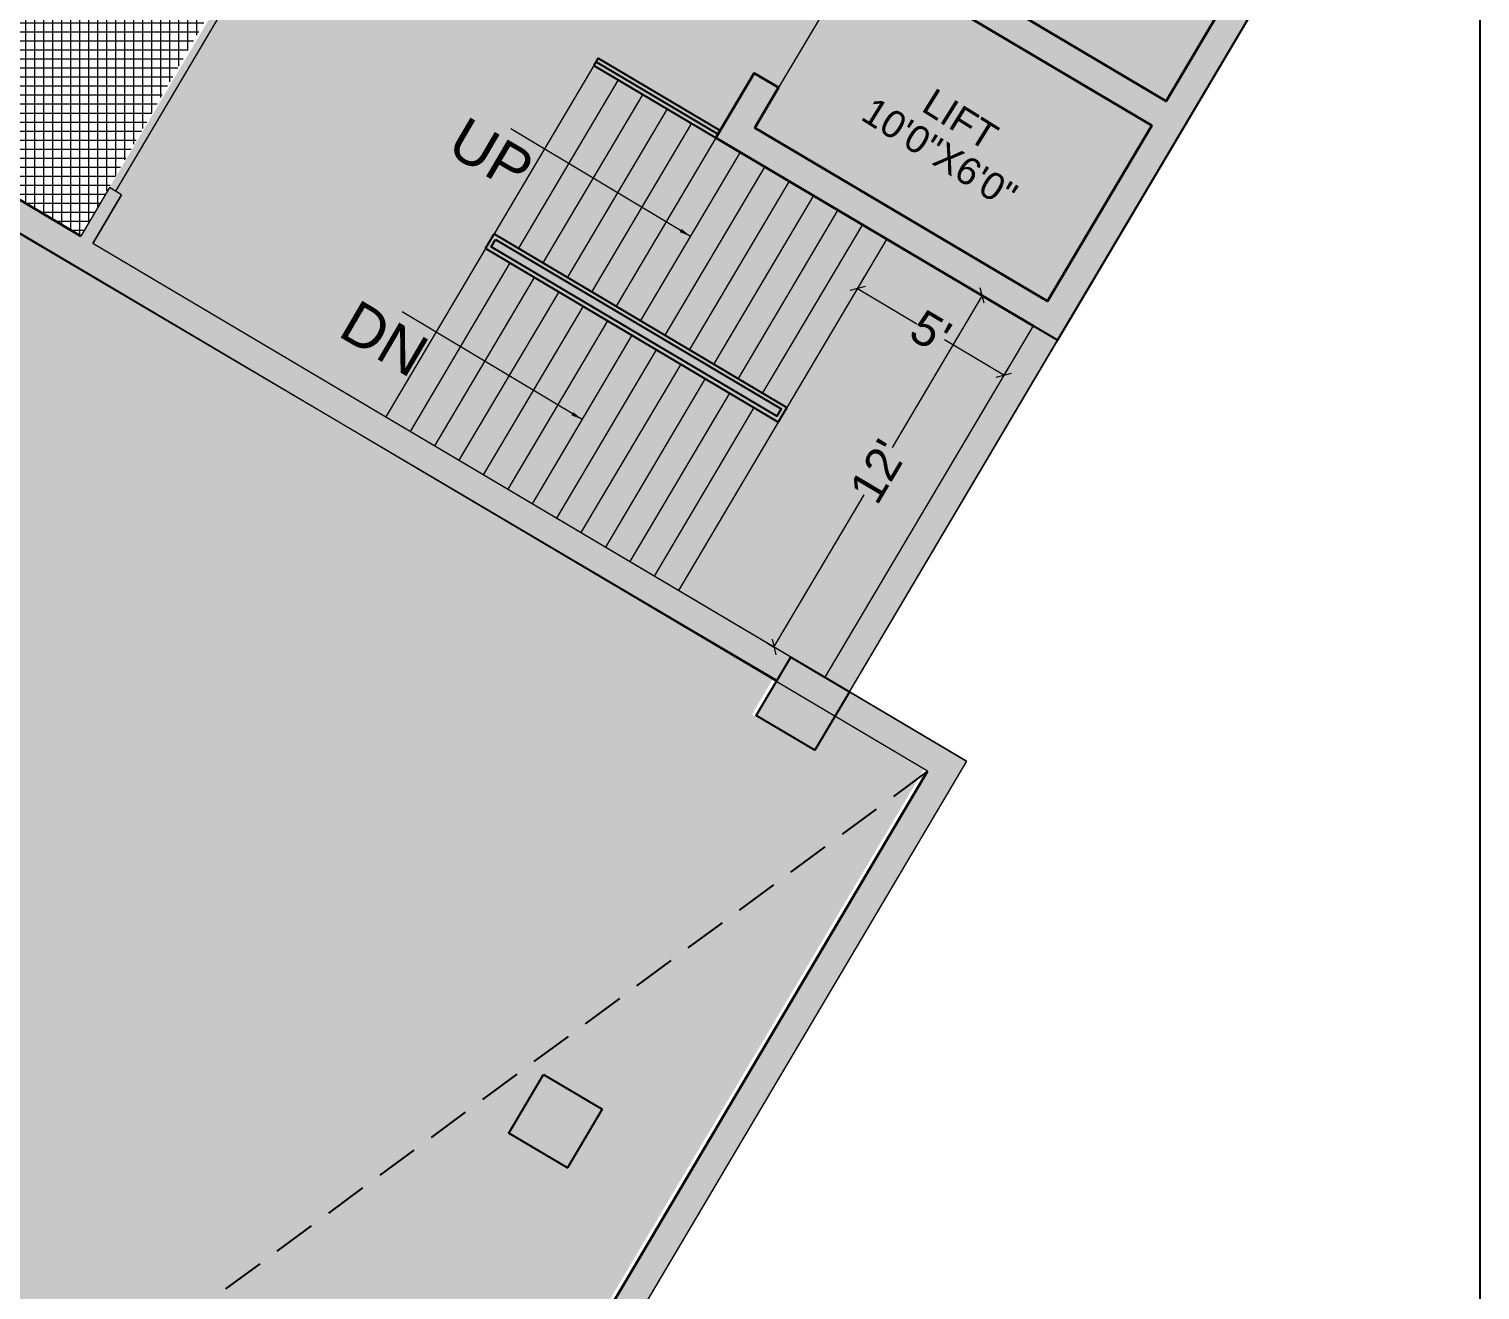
# Model space of a CAD drawing. Header units: inches. Extents: x -13956017 to 293115509, y -946740 to -305538.
# Drawn here: x 1215447 to 1215958, y -917121 to -916677 of the extents above; entities that cross this region are included whole.
import ezdxf

# ---------------------------------------------------------------- set-up
doc = ezdxf.new("R2010")
doc.units = ezdxf.units.IN
doc.header["$LTSCALE"] = 6
doc.header["$PDMODE"] = 2
doc.linetypes.add('DASHED', pattern=[0.75, 0.5, -0.25])
for name, color, linetype in [('BND', 1, 'Continuous'), ('DIM', 7, 'Continuous'), ('TW', 5, 'Continuous'), ('WAL', 7, 'Continuous')]:
    doc.layers.add(name, color=color, linetype=linetype)
for name, color, linetype, lineweight in [('column', 240, 'Continuous', 25), ('floor hatch', 135, 'Continuous', 13), ('W', 250, 'Continuous', 5), ('wall', 7, 'Continuous', 30), ('wall high', 7, 'Continuous', 30)]:
    doc.layers.add(name, color=color, linetype=linetype, lineweight=lineweight)
doc.styles.add('ARI', font='arial.ttf')
doc.linetypes.add('ZIGZAG', pattern='A,0.0001,-0.2,[131,ltypeshp.shx,S=0.2,R=0,X=-0.2,Y=0],-0.4,[131,ltypeshp.shx,S=0.2,R=180,X=0.2,Y=0],-0.2', length=0.8001)
doc.dimstyles.new('Copy(2) of AA', dxfattribs={"dimtxt": 12, "dimasz": 4, "dimexe": 0.18, "dimexo": 0, "dimgap": 0.09, "dimtad": 0, "dimdec": 0, "dimzin": 0, "dimdsep": 46, "dimlunit": 3, "dimtxsty": 'ARI', "dimblk": 'OBLIQUE', "dimcen": 0.09, "dimclrd": 7, "dimclre": 7, "dimclrt": 7, "dimadec": 0, "dimazin": 0, "dimtfac": 1, "dimtdec": 0, "dimtofl": 0, "dimtmove": 0, "dimatfit": 3, "dimfxl": 1, "dimtolj": 1, "dimtzin": 0, "dimlwd": 5, "dimlwe": 5, "dimarcsym": 0})

# ---------------------------------------------------------------- blocks, each defined once
blk = doc.blocks.new('_Oblique')
at = {"layer": 'DIM', "color": 0, "lineweight": -2}
blk.add_line((-0.5, -0.5), (0.5, 0.5), dxfattribs=at)
blk = doc.blocks.new('*D439')
at = {"layer": 'Defpoints', "color": 0, "ltscale": 10, "transparency": 16777216}
for p in [(1215780.81, -916769.15, 3969.12), (1215782.94, -916770.42), (1215707.4, -916893.04, 3969.12)]:
    blk.add_point(p, dxfattribs=at)
at = {"layer": 'W', "color": 7, "lineweight": 5, "ltscale": 10, "transparency": 16777216}
for p, q in [((1215780.81, -916769.15), (1215783.09, -916770.51)), ((1215782.94, -916770.42), (1215751.18, -916824.01)), ((1215709.53, -916894.3), (1215741.29, -916840.71)), ((1215707.4, -916893.04), (1215709.69, -916894.4))]:
    blk.add_line(p, q, dxfattribs=at)
at = {"layer": 'W', "color": 7, "lineweight": 5, "ltscale": 10, "transparency": 16777216, "xscale": 4, "yscale": 4, "zscale": 4}
for p, rotation in [((1215782.94, -916770.42), 59.35378210765239), ((1215709.53, -916894.3), 239.3537821076524)]:
    blk.add_blockref('_Oblique', p, dxfattribs=dict(at, rotation=rotation))
at = {"layer": 'W', "color": 7, "lineweight": 30, "ltscale": 10, "transparency": 16777216, "insert": (1215746.23, -916832.36), "char_height": 12, "attachment_point": 5, "rotation": 59.3538, "style": 'ARI'}
blk.add_mtext("\\A1;12'", dxfattribs=at)
blk = doc.blocks.new('*D440')
at = {"layer": 'Defpoints', "color": 0, "ltscale": 10, "transparency": 16777216}
for p in [(1215741.36, -916763.85, 3969.12), (1215792.98, -916794.43, 3969.12), (1215790.57, -916798.5)]:
    blk.add_point(p, dxfattribs=at)
at = {"layer": 'W', "color": 7, "lineweight": 5, "ltscale": 10, "transparency": 16777216}
for p, q in [((1215741.36, -916763.85), (1215738.86, -916768.07)), ((1215738.95, -916767.92), (1215759.93, -916780.35)), ((1215790.57, -916798.5), (1215769.59, -916786.07)), ((1215792.98, -916794.43), (1215790.48, -916798.66))]:
    blk.add_line(p, q, dxfattribs=at)
at = {"layer": 'W', "color": 7, "lineweight": 5, "ltscale": 10, "transparency": 16777216, "xscale": 4, "yscale": 4, "zscale": 4}
for p, rotation in [((1215738.95, -916767.92), 149.3537821076967), ((1215790.57, -916798.5), 329.3537821076967)]:
    blk.add_blockref('_Oblique', p, dxfattribs=dict(at, rotation=rotation))
at = {"layer": 'W', "color": 7, "lineweight": 30, "ltscale": 10, "transparency": 16777216, "insert": (1215764.76, -916783.21), "char_height": 12, "attachment_point": 5, "rotation": 329.3538, "style": 'ARI'}
blk.add_mtext("\\A1;5'", dxfattribs=at)

msp = doc.modelspace()

# ---------------------------------------------------------------- hatches: boundary and pattern name
at = {"layer": 'column', "ltscale": 10}
h = msp.add_hatch(color=256, dxfattribs=at)
h.dxf.hatch_style = 1
h.paths.add_polyline_path([(1215764.27, -916587.85), (1215777.75, -916565.1), (1215898.2, -916636.46), (1215809.5, -916786.16), (1215800.9, -916781.06), (1215689.06, -916714.8), (1215702.54, -916692.04), (1215711.14, -916697.14), (1215702.76, -916711.29), (1215806, -916772.46), (1215842.7, -916710.51), (1215739.46, -916649.35), (1215731.08, -916663.5), (1215722.47, -916658.4), (1215744.34, -916621.49), (1215752.94, -916626.59), (1215744.56, -916640.74), (1215847.8, -916701.91), (1215884.5, -916639.97), (1215781.26, -916578.8), (1215772.87, -916592.95)])
h = msp.add_hatch(color=256, dxfattribs=at)
h.dxf.hatch_style = 1
h.paths.add_polyline_path([(1215715.46, -916897.81), (1215736.1, -916910.05), (1215723.87, -916930.69), (1215703.22, -916918.46)])
h = msp.add_hatch(color=256, dxfattribs=at)
h.dxf.hatch_style = 1
h.paths.add_polyline_path([(1215628.29, -917044.93), (1215648.94, -917057.16), (1215636.7, -917077.81), (1215616.06, -917065.58)])
at = {"layer": 'floor hatch', "ltscale": 5}
h = msp.add_hatch(dxfattribs=at)
h.set_pattern_fill('NET', color=9, angle=90)
h.set_pattern_definition([(90, (225125.152, -30674.727), (-3.175, 2e-16), []), (180, (225125.152, -30674.727), (-4e-16, -3.175), [])])
h.paths.add_polyline_path([(1214001.72, -916340.76), (1214943.75, -915890.67), (1215119.81, -916087.94), (1215068.33, -916133.88), (1215525.11, -916645.69), (1215466.2, -916747.63), (1215465.1, -916749.48), (1215361.86, -916688.31), (1215290.08, -916809.46), (1215202.82, -916733.76), (1215381.2, -916574.55), (1214864.14, -915995.2), (1214175.21, -916324.37), (1214270.83, -916603.85), (1214202.7, -916627.16), (1214109.8, -916355.62), (1214027.59, -916394.9)])
at = {"layer": 'W', "ltscale": 10}
h = msp.add_hatch(color=256, dxfattribs=at)
h.dxf.hatch_style = 1
h.paths.add_polyline_path([(1213899.9, -916087.96), (1214008.98, -916035.84), (1214013.29, -916044.87), (1213948.32, -916075.91), (1213964.7, -916110.19), (1213960.19, -916112.35), (1213943.81, -916078.06), (1213904.21, -916096.98)])
h.paths.add_polyline_path([(1213671.85, -916196.92), (1213813.28, -916129.35), (1213817.59, -916138.37), (1213786.96, -916153), (1213803.34, -916187.29), (1213798.83, -916189.45), (1213782.45, -916155.16), (1213684.19, -916202.11), (1213712.79, -916285.69), (1213703.33, -916288.93)])
h.paths.add_polyline_path([(1213860.05, -916317.57), (1213966.37, -916266.77), (1213968.52, -916271.29), (1213866.71, -916319.93), (1213897.75, -916384.9), (1213995.05, -916338.41), (1213976.95, -916300.51), (1213981.46, -916298.36), (1214027.59, -916394.9), (1214109.8, -916355.62), (1214118.6, -916381.34), (1214113.87, -916382.96), (1214106.89, -916362.55), (1214025.23, -916401.57), (1213997.21, -916342.92), (1213899.91, -916389.41), (1213925.78, -916443.55), (1213995.35, -916410.3), (1213997.5, -916414.82), (1213923.42, -916450.21), (1213895.4, -916391.56), (1213769.58, -916451.68), (1213782.61, -916489.77), (1213773.15, -916493), (1213740.51, -916397.62), (1213749.98, -916394.38), (1213767.95, -916446.91), (1213893.24, -916387.05)])
h.paths.add_polyline_path([(1214059.12, -916307.8), (1214078.97, -916298.31), (1214081.12, -916302.83), (1214036.91, -916323.95), (1214034.75, -916319.44), (1214054.6, -916309.95), (1213970.54, -916134.01), (1213975.05, -916131.85)])
h.paths.add_polyline_path([(1214080.96, -916212.02), (1214246.98, -916132.7), (1214196.11, -916026.23), (1214200.63, -916024.07), (1214251.5, -916130.54), (1214417.52, -916051.22), (1214419.67, -916055.73), (1214083.12, -916216.54)])
h.paths.add_polyline_path([(1214096.05, -916243.6), (1214100.56, -916241.45), (1214118.67, -916279.35), (1214172.81, -916253.48), (1214154.7, -916215.58), (1214159.21, -916213.43), (1214177.32, -916251.32), (1214280.18, -916202.18), (1214249.14, -916137.21), (1214253.65, -916135.06), (1214284.69, -916200.02), (1214387.55, -916150.88), (1214369.45, -916112.98), (1214373.96, -916110.82), (1214392.07, -916148.72), (1214446.2, -916122.85), (1214428.1, -916084.96), (1214432.61, -916082.8), (1214452.87, -916125.21), (1214116.31, -916286.01)])
h.paths.add_polyline_path([(1214421.69, -915918.45), (1214426.2, -915916.3), (1214509.75, -916091.17), (1214510.27, -916092.24), (1214530.12, -916082.76), (1214532.27, -916087.27), (1214488.06, -916108.4), (1214485.9, -916103.88), (1214505.76, -916094.4)])
h.paths.add_polyline_path([(1214095.6, -915994.46), (1214236.81, -915926.99), (1214241.12, -915936.01), (1214173.9, -915968.13), (1214190.28, -916002.42), (1214185.77, -916004.57), (1214169.39, -915970.29), (1214099.91, -916003.48)])
h.paths.add_polyline_path([(1214327.74, -915894.63), (1214394.96, -915862.51), (1214411.34, -915896.8), (1214415.85, -915894.64), (1214399.47, -915860.35), (1214466.69, -915828.24), (1214462.38, -915819.21), (1214323.43, -915885.6)])
h.paths.add_polyline_path([(1214532.11, -915996.47), (1214698.13, -915917.15), (1214647.26, -915810.67), (1214651.78, -915808.52), (1214702.65, -915914.99), (1214810.37, -915863.52), (1214812.52, -915868.03), (1214704.8, -915919.5), (1214735.84, -915984.47), (1214839.05, -915935.16), (1214820.95, -915897.26), (1214825.46, -915895.1), (1214845.72, -915937.51), (1214567.46, -916070.46), (1214547.2, -916028.05), (1214551.71, -916025.89), (1214569.82, -916063.79), (1214623.96, -916037.92), (1214605.85, -916000.03), (1214610.36, -915997.87), (1214628.47, -916035.77), (1214731.33, -915986.62), (1214700.29, -915921.66), (1214534.27, -916000.98)])
h.paths.add_polyline_path([(1214630.73, -916158.81), (1214635.25, -916156.66), (1214617.14, -916118.76), (1214761.51, -916049.78), (1214792.55, -916114.75), (1214797.06, -916112.59), (1214766.02, -916047.63), (1214862.91, -916001.33), (1214912.84, -916057.28), (1214891.5, -916067.47), (1214894.97, -916071.35), (1214921, -916058.92), (1214864.14, -915995.2), (1214610.47, -916116.41)])
h.paths.add_polyline_path([(1214533.23, -916158.85), (1214553.08, -916149.37), (1214605.67, -916259.45), (1214610.18, -916257.3), (1214557.59, -916147.21), (1214577.44, -916137.73), (1214575.28, -916133.22), (1214531.07, -916154.34)])
h.paths.add_polyline_path([(1214246.26, -916342.51), (1214250.77, -916340.36), (1214232.66, -916302.46), (1214434.88, -916205.85), (1214452.98, -916243.74), (1214457.49, -916241.59), (1214439.39, -916203.69), (1214493.52, -916177.82), (1214511.63, -916215.72), (1214516.14, -916213.56), (1214495.88, -916171.16), (1214226, -916300.1)])
h.paths.add_polyline_path([(1214261.35, -916374.09), (1214531.23, -916245.14), (1214529.08, -916240.63), (1214363.05, -916319.96), (1214332.01, -916254.99), (1214327.5, -916257.15), (1214358.54, -916322.11), (1214259.19, -916369.58)])
h.paths.add_polyline_path([(1214390.44, -916388.88), (1214394.95, -916386.73), (1214434.69, -916469.89), (1214435.48, -916471.54), (1214502.7, -916439.43), (1214504.86, -916443.94), (1214433.12, -916478.21)])
h.paths.add_polyline_path([(1214589.32, -916398.04), (1214656.54, -916365.92), (1214616.02, -916281.11), (1214620.53, -916278.95), (1214661.05, -916363.77), (1214677.84, -916355.75), (1214680, -916360.26), (1214591.48, -916402.55)])
h.paths.add_polyline_path([(1214824.45, -916181.52), (1214828.96, -916179.36), (1214858.35, -916240.87), (1214775.92, -916314.42), (1214766.62, -916318.87), (1214764.46, -916314.36), (1214773.13, -916310.22), (1214852.22, -916239.63)])
h.paths.add_polyline_path([(1214794.7, -916119.26), (1214799.21, -916117.11), (1214818.61, -916157.71), (1214814.1, -916159.86)], flags=16)
h.paths.add_polyline_path([(1214643.67, -916185.88), (1214865.28, -916080), (1214868.75, -916083.88), (1214645.82, -916190.39)])
h.paths.add_polyline_path([(1214834.76, -916318.36), (1214862.72, -916349.69), (1214858.99, -916353.02), (1214827.7, -916317.95), (1215004.59, -916160.08), (1214943.35, -916091.46), (1214948.05, -916089.22), (1215026.3, -916176.9), (1215022.57, -916180.22), (1215007.92, -916163.81)])
h.paths.add_polyline_path([(1214991.09, -916260.59), (1214994.82, -916257.26), (1215156.62, -916438.56), (1215152.89, -916441.89)])
h.paths.add_polyline_path([(1215017.2, -916237.29), (1215020.53, -916241.02), (1215051.87, -916213.05), (1215127.77, -916298.1), (1215074.06, -916346.05), (1215077.39, -916349.78), (1215131.1, -916301.84), (1215207.01, -916386.89), (1215175.68, -916414.85), (1215179.01, -916418.58), (1215214.07, -916387.29), (1215052.27, -916205.99)])
h.paths.add_polyline_path([(1214954.61, -916452.65), (1215070.33, -916349.38), (1215073.66, -916353.11), (1214957.94, -916456.38), (1214985.91, -916487.72), (1214982.18, -916491.04), (1214922.91, -916424.64), (1214926.64, -916421.31)])
h.paths.add_polyline_path([(1215236.31, -916419.72), (1215240.04, -916416.39), (1215272.67, -916452.94), (1215268.94, -916456.27), (1215254.29, -916439.86), (1215081.12, -916594.4), (1215109.09, -916625.74), (1215105.36, -916629.07), (1215046.1, -916562.67), (1215049.83, -916559.34), (1215077.79, -916590.67), (1215250.96, -916436.13)])
h.paths.add_polyline_path([(1215263.57, -916513.34), (1215298.63, -916482.04), (1215381.2, -916574.55), (1215200.58, -916735.76), (1215169.28, -916700.69), (1215173.01, -916697.36), (1215200.98, -916728.7), (1215316.69, -916625.42), (1215237.46, -916536.64), (1215241.19, -916533.31), (1215320.42, -916622.1), (1215374.14, -916574.15), (1215298.23, -916489.1), (1215266.9, -916517.07)])
h.paths.add_polyline_path([(1215512.46, -916631.51), (1215516.19, -916628.18), (1215448.94, -916552.83), (1215480.27, -916524.86), (1215476.94, -916521.13), (1215441.88, -916552.43)])
h.paths.add_polyline_path([(1215543.01, -916629.71), (1215582.56, -916594.42), (1215499.32, -916501.16), (1215503.05, -916497.83), (1215586.29, -916591.09), (1215742.22, -916451.92), (1215745.55, -916455.65), (1215546.34, -916633.44)])
h.paths.add_polyline_path([(1215391.86, -916460.35), (1215591.07, -916282.56), (1215594.4, -916286.29), (1215395.19, -916464.08)])
h.paths.add_polyline_path([(1215377.29, -916480.06), (1215381.02, -916476.73), (1215419.64, -916520), (1215415.91, -916523.33)])
h.paths.add_polyline_path([(1215361.31, -916462.15), (1215365.04, -916458.82), (1215339.07, -916429.73), (1215335.34, -916433.06)])
h.paths.add_polyline_path([(1215341.11, -916368.93), (1215344.44, -916372.66), (1215309.37, -916403.96), (1215226.14, -916310.7), (1215229.87, -916307.37), (1215309.77, -916396.9)])
h.paths.add_polyline_path([(1215244.04, -916294.72), (1215283.59, -916259.43), (1215366.82, -916352.69), (1215370.55, -916349.36), (1215287.32, -916256.1), (1215443.25, -916116.94), (1215439.92, -916113.2), (1215283.99, -916252.37), (1215200.75, -916159.11), (1215197.02, -916162.44), (1215280.26, -916255.7), (1215240.71, -916290.99)])
h.paths.add_polyline_path([(1215444.22, -916024.92), (1215451.68, -916018.26), (1215538.91, -916116), (1215531.45, -916122.65), (1215489.5, -916075.65), (1215461.15, -916100.95), (1215457.82, -916097.22), (1215486.17, -916071.92)])
h.paths.add_polyline_path([(1215595.37, -916194.28), (1215602.83, -916187.62), (1215690.06, -916285.36), (1215682.6, -916292.01), (1215640.65, -916245.01), (1215612.3, -916270.31), (1215608.97, -916266.58), (1215637.32, -916241.28)])
h.paths.add_polyline_path([(1215889.6, -916631.36), (1215927.85, -916566.8), (1215791.8, -916414.37), (1215763.45, -916439.67), (1215760.12, -916435.94), (1215788.47, -916410.64), (1215746.52, -916363.64), (1215753.98, -916356.98), (1215940.18, -916565.61), (1215898.2, -916636.46)])
h.paths.add_polyline_path([(1215710.57, -916536.92), (1215715.67, -916528.31), (1215777.75, -916565.1), (1215772.66, -916573.7)])
h.paths.add_polyline_path([(1215710.61, -916905.99), (1215715.46, -916897.81), (1215469.4, -916752.03), (1215479.54, -916734.91), (1215475.24, -916732.37), (1215465.1, -916749.48), (1215382.51, -916700.55), (1215377.15, -916709.58)])
h.paths.add_polyline_path([(1215516.91, -916662.03), (1215526, -916646.69), (1215529.49, -916650.6), (1215521.21, -916664.58)])
h.paths.add_polyline_path([(1215274.69, -916835.43), (1215349.63, -916708.96), (1215353.93, -916711.51), (1215279, -916837.98)])
h.paths.add_polyline_path([(1215167.75, -917869.32), (1215200.44, -917888.69), (1215763.7, -916938.02), (1215731.01, -916918.65), (1215736.1, -916910.05), (1215777.4, -916934.51), (1215206.5, -917898.08), (1215165.2, -917873.62)])
h.paths.add_polyline_path([(1215180.39, -916994.59), (1215262.46, -916856.08), (1215266.76, -916858.62), (1215184.69, -916997.14)])
h.paths.add_polyline_path([(1215086.09, -917153.75), (1215168.16, -917015.24), (1215172.46, -917017.79), (1215090.39, -917156.3)])
h.paths.add_polyline_path([(1214991.79, -917312.91), (1215073.86, -917174.4), (1215078.16, -917176.95), (1214996.09, -917315.46)])
h.paths.add_polyline_path([(1214893.92, -917478.1), (1214979.56, -917333.56), (1214983.86, -917336.11), (1214898.22, -917480.64)])
h.paths.add_polyline_path([(1214790.9, -917651.97), (1214881.69, -917498.74), (1214885.99, -917501.29), (1214797.81, -917650.13), (1214896.74, -917708.75), (1214894.19, -917713.05)])
h.paths.add_polyline_path([(1214914.84, -917725.28), (1214917.39, -917720.98), (1215147.1, -917857.08), (1215144.55, -917861.38)])
h.paths.add_polyline_path([(1215727.5, -916904.95), (1215736.1, -916910.05), (1215809.5, -916786.16), (1215800.9, -916781.06), (1215727.5, -916904.95)])
at = {"layer": 'WAL', "lineweight": 9, "ltscale": 100, "true_color": 0xffae59}
h = msp.add_hatch(color=21, dxfattribs=at)
h.dxf.hatch_style = 1
h.paths.add_polyline_path([(1215676.87, -916516.95), (1215772.66, -916573.7), (1215764.27, -916587.85), (1215772.87, -916592.95), (1215752.94, -916626.59), (1215744.34, -916621.49), (1215722.47, -916658.4), (1215731.08, -916663.5), (1215711.14, -916697.14), (1215702.54, -916692.04), (1215689.06, -916714.8), (1215800.9, -916781.06), (1215727.5, -916904.95), (1215469.4, -916752.03), (1215479.54, -916734.91), (1215475.24, -916732.37), (1215516.91, -916662.03), (1215521.21, -916664.58), (1215532.17, -916646.09), (1215546.34, -916633.44)])
h = msp.add_hatch(color=21, dxfattribs=at)
h.dxf.hatch_style = 1
h.paths.add_polyline_path([(1215744.56, -916640.74), (1215847.8, -916701.91), (1215884.5, -916639.97), (1215781.26, -916578.8)])
h = msp.add_hatch(color=21, dxfattribs=at)
h.dxf.hatch_style = 1
h.paths.add_polyline_path([(1215702.76, -916711.29), (1215806, -916772.46), (1215842.7, -916710.51), (1215739.46, -916649.35)])
at = {"layer": 'WAL', "lineweight": 9, "ltscale": 100, "true_color": 0xd4a1c7}
h = msp.add_hatch(color=9, dxfattribs=at)
h.dxf.hatch_style = 1
h.paths.add_polyline_path([(1214796.38, -917649.65), (1214895.32, -917708.27), (1214905.01, -917691.92), (1214925.65, -917704.15), (1214915.97, -917720.5), (1215145.68, -917856.6), (1215155.36, -917840.25), (1215176.01, -917852.49), (1215166.32, -917868.83), (1215199.02, -917888.2), (1215762.28, -916937.54), (1215729.58, -916918.17), (1215722.45, -916930.21), (1215701.8, -916917.98), (1215707.92, -916907.65), (1215708.93, -916905.93), (1215375.99, -916708.67), (1215368.85, -916720.71), (1215352.5, -916711.03), (1215277.57, -916837.49), (1215293.92, -916847.18), (1215281.69, -916867.83), (1215265.34, -916858.14), (1215247.74, -916887.85), (1215249, -916888.6), (1215214, -916947.67), (1215212.74, -916946.92), (1215183.27, -916996.66), (1215199.62, -917006.34), (1215187.38, -917026.99), (1215171.04, -917017.3), (1215088.97, -917155.82), (1215105.32, -917165.5), (1215093.08, -917186.15), (1215076.74, -917176.47), (1214994.67, -917314.98), (1215011.02, -917324.66), (1214998.78, -917345.31), (1214982.44, -917335.63), (1214958.79, -917375.54), (1214954.49, -917372.99), (1214919.49, -917432.07), (1214923.79, -917434.61), (1214896.8, -917480.16), (1214913.15, -917489.85), (1214900.91, -917510.5), (1214884.57, -917500.81)])

# ---------------------------------------------------------------- linework, layer by layer
at = {"layer": 'BND', "linetype": 'DASHED', "ltscale": 5}
msp.add_line((1215763.7, -916938.02, 3969.12), (1214797.81, -917650.13), dxfattribs=at)
at = {"layer": 'column', "ltscale": 10, "elevation": 3969.12}
for points in [[(1215764.27, -916587.85), (1215777.75, -916565.1), (1215898.2, -916636.46), (1215809.5, -916786.16), (1215800.9, -916781.06), (1215689.06, -916714.8), (1215702.54, -916692.04), (1215711.14, -916697.14), (1215702.76, -916711.29), (1215806, -916772.46), (1215842.7, -916710.51), (1215739.46, -916649.35), (1215731.08, -916663.5), (1215722.47, -916658.4), (1215744.34, -916621.49), (1215752.94, -916626.59), (1215744.56, -916640.74), (1215847.8, -916701.91), (1215884.5, -916639.97), (1215781.26, -916578.8), (1215772.87, -916592.95), (1215764.27, -916587.85)], [(1215715.46, -916897.81), (1215736.1, -916910.05), (1215723.87, -916930.69), (1215703.22, -916918.46), (1215715.46, -916897.81)], [(1215628.29, -917044.93), (1215648.94, -917057.16), (1215636.7, -917077.81), (1215616.06, -917065.58), (1215628.29, -917044.93)]]:
    msp.add_lwpolyline(points, dxfattribs=at)
at = {"layer": 'TW', "ltscale": 10}
for p, q in [((1215647.57, -916686.73, 3969.12), (1215646.04, -916689.31, 3969.12)), ((1215647.57, -916686.73, 3969.12), (1215690.59, -916712.21, 3969.12)), ((1215646.04, -916689.31, 3969.12), (1215689.06, -916714.8, 3969.12)), ((1215646.81, -916688.02, 3969.12), (1215689.82, -916713.51, 3969.12))]:
    msp.add_line(p, q, dxfattribs=at)
at = {"layer": 'TW', "ltscale": 10, "elevation": 3969.12}
msp.add_lwpolyline([(1215610.87, -916748.67), (1215714.11, -916809.84), (1215711.05, -916815), (1215607.81, -916753.83), (1215610.87, -916748.67)], dxfattribs=at)
msp.add_lwpolyline([(1215611.4, -916750.73), (1215712.05, -916810.37), (1215710.53, -916812.95), (1215609.87, -916753.31)], close=True, dxfattribs=at)
at = {"layer": 'W', "ltscale": 10}
for p, q in [((1215940.18, -916565.61, 3969.12), (1215731.01, -916918.65, 3969.12)), ((1215731.08, -916663.5, 3969.12), (1215711.14, -916697.14, 3969.12)), ((1215646.04, -916689.31, 3969.12), (1215610.87, -916748.67, 3969.12)), ((1215654.65, -916694.41, 3969.12), (1215619.47, -916753.77, 3969.12)), ((1215663.25, -916699.5, 3969.12), (1215628.08, -916758.87, 3969.12)), ((1215671.85, -916704.6, 3969.12), (1215636.68, -916763.96, 3969.12)), ((1215763.7, -916938.02, 3969.12), (1215377.41, -916709.15, 3969.12)), ((1215680.46, -916709.7, 3969.12), (1215645.28, -916769.06, 3969.12)), ((1215689.06, -916714.8, 3969.12), (1215653.89, -916774.16, 3969.12)), ((1215697.66, -916719.89, 3969.12), (1215662.49, -916779.26, 3969.12)), ((1215706.27, -916724.99, 3969.12), (1215671.09, -916784.35, 3969.12)), ((1215475.24, -916732.37, 3969.12), (1215465.1, -916749.48, 3969.12)), ((1215479.54, -916734.91, 3969.12), (1215475.24, -916732.37, 3969.12)), ((1215714.87, -916730.09, 3969.12), (1215679.7, -916789.45, 3969.12)), ((1215479.54, -916734.91, 3969.12), (1215469.4, -916752.03, 3969.12)), ((1215723.47, -916735.19, 3969.12), (1215688.3, -916794.55, 3969.12)), ((1215732.08, -916740.28, 3969.12), (1215696.9, -916799.65, 3969.12)), ((1215740.68, -916745.38, 3969.12), (1215705.51, -916804.74, 3969.12)), ((1215777.4, -916934.51, 3969.12), (1215469.4, -916752.03, 3969.12)), ((1215607.81, -916753.83, 3969.12), (1215572.64, -916813.2, 3969.12)), ((1215749.28, -916750.48, 3969.12), (1215714.11, -916809.84, 3969.12)), ((1215616.42, -916758.93, 3969.12), (1215581.24, -916818.29, 3969.12)), ((1215625.02, -916764.03, 3969.12), (1215589.85, -916823.39, 3969.12)), ((1215633.62, -916769.13, 3969.12), (1215598.45, -916828.49, 3969.12)), ((1215642.23, -916774.22, 3969.12), (1215607.05, -916833.59, 3969.12)), ((1215650.83, -916779.32, 3969.12), (1215615.66, -916838.68, 3969.12)), ((1215659.43, -916784.42, 3969.12), (1215624.26, -916843.78, 3969.12)), ((1215800.9, -916781.06, 3969.12), (1215727.5, -916904.95, 3969.12)), ((1215668.04, -916789.52, 3969.12), (1215632.86, -916848.88, 3969.12)), ((1215676.64, -916794.61, 3969.12), (1215641.47, -916853.98, 3969.12)), ((1215685.24, -916799.71, 3969.12), (1215650.07, -916859.07, 3969.12)), ((1215693.85, -916804.81, 3969.12), (1215658.67, -916864.17, 3969.12)), ((1215702.45, -916809.9, 3969.12), (1215667.28, -916869.27, 3969.12)), ((1215711.05, -916815, 3969.12), (1215675.88, -916874.37, 3969.12)), ((1215777.4, -916934.51, 3969.12), (1215206.5, -917898.08, 3969.12))]:
    msp.add_line(p, q, dxfattribs=at)
at = {"layer": 'W', "lineweight": 30, "ltscale": 10}
for p, q in [((1215847.8, -916701.91, 3969.12), (1215744.56, -916640.74, 3969.12)), ((1215884.5, -916639.97, 3969.12), (1215847.8, -916701.91, 3969.12)), ((1215842.7, -916710.51, 3969.12), (1215739.46, -916649.35, 3969.12)), ((1215702.54, -916692.04, 3969.12), (1215689.06, -916714.8, 3969.12)), ((1215711.14, -916697.14, 3969.12), (1215702.54, -916692.04, 3969.12)), ((1215711.14, -916697.14, 3969.12), (1215702.76, -916711.29, 3969.12)), ((1215465.1, -916749.48, 3969.12), (1215382.51, -916700.55, 3969.12)), ((1215806, -916772.46, 3969.12), (1215702.76, -916711.29, 3969.12)), ((1215842.7, -916710.51, 3969.12), (1215806, -916772.46, 3969.12)), ((1215800.9, -916781.06, 3969.12), (1215689.06, -916714.8, 3969.12)), ((1215763.7, -916938.02, 3969.12), (1215526.16, -917338.93, 3969.12))]:
    msp.add_line(p, q, dxfattribs=at)
at = {"layer": 'W', "linetype": 'ZIGZAG', "ltscale": 2}
msp.add_line((1215519.06, -916663.3, 3969.12), (1215477.39, -916733.64, 3969.12), dxfattribs=at)
at = {"layer": 'W', "ltscale": 10, "elevation": 3969.12}
for points in [[(1215710.61, -916905.99), (1215715.46, -916897.81), (1215469.4, -916752.03), (1215479.54, -916734.91), (1215475.24, -916732.37), (1215465.1, -916749.48), (1215382.51, -916700.55), (1215377.15, -916709.58)], [(1215727.5, -916904.95), (1215736.1, -916910.05), (1215809.5, -916786.16), (1215800.9, -916781.06), (1215727.5, -916904.95)]]:
    msp.add_lwpolyline(points, close=True, dxfattribs=at)
at = {"layer": 'W', "ltscale": 10}
msp.add_lwpolyline([(1215167.75, -917869.32), (1215200.44, -917888.69), (1215763.7, -916938.02), (1215731.01, -916918.65), (1215736.1, -916910.05), (1215777.4, -916934.51), (1215206.5, -917898.08), (1215165.2, -917873.62)], close=True, dxfattribs=at)
at = {"layer": 'wall high', "lineweight": 25}
msp.add_lwpolyline([(1213652.55, -915474.16), (1215958.43, -915474.16), (1215958.43, -918029.46), (1213652.55, -918029.46)], close=True, dxfattribs=at)

# ---------------------------------------------------------------- texts
at = {"layer": 'wall', "lineweight": 25, "style": 'ARI'}
for s, height, rotation, p in [('LIFT', 9.6, 328.0376, (1215761.02, -916705.11, -5080.47)), ('10\'0"X6\'0"', 9.6, 328.0376, (1215739.6, -916708.16, -5080.47)), ('UP', 15, 329.5978, (1215593.52, -916719.86, -3969.12)), ('DN', 15, 329.5978, (1215555.29, -916784.38, -3969.12))]:
    msp.add_text(s, height=height, rotation=rotation, dxfattribs=at).set_placement(p)

# ---------------------------------------------------------------- dimensions: what is measured, and where the dimension line sits
at = {"layer": 'W', "lineweight": 30, "ltscale": 10}
for p1, p2, distance, picture, middle in [((1215741.36, -916763.85, 3969.12), (1215792.98, -916794.43, 3969.12), -4.73, '*D440', (1215764.76, -916783.21)), ((1215707.4, -916893.04, 3969.12), (1215780.81, -916769.15, 3969.12), -2.48, '*D439', (1215746.23, -916832.36))]:
    dim = msp.add_aligned_dim(p1=p1, p2=p2, distance=distance, dimstyle='Copy(2) of AA', override={"dimfxl": 0.75}, dxfattribs=at)
    dim.commit()
    dim.dimension.update_dxf_attribs({"geometry": picture, "text_midpoint": middle})

# ---------------------------------------------------------------- leaders
for points in [[(1215680.08, -916749.57, 3969.12), (1215616.72, -916711.68, 3969.12)], [(1215641.85, -916814.1, 3969.12), (1215578.49, -916776.21, 3969.12)]]:
    msp.add_leader(points, dimstyle='Copy(2) of AA', override={"dimgap": 0.09, "dimtad": 0}, dxfattribs=at)

doc.saveas('drawing.dxf')
